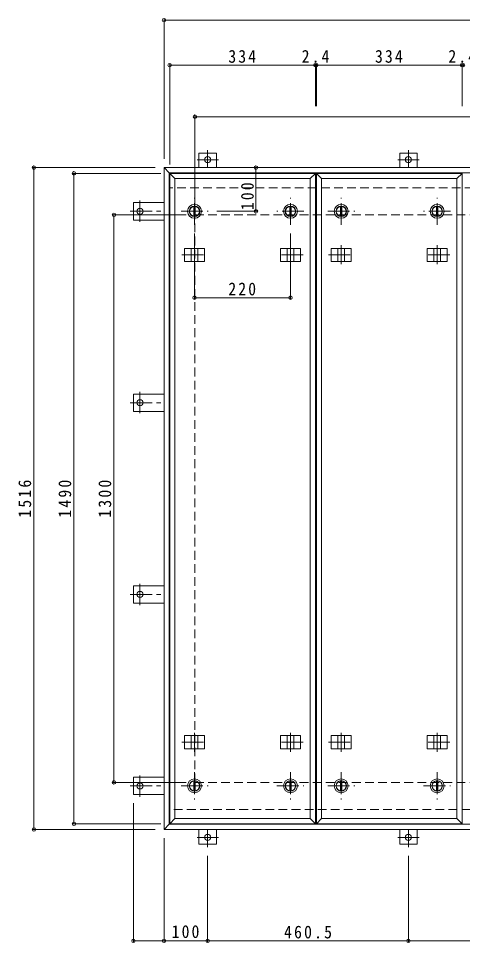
# Model space of a CAD drawing. Units: millimetres at full size, sheet at 1:10. Extents: x -2660 to 2777, y -1962 to 1732.
# Drawn here: x -2660 to -1641, y -483 to 1633 of the extents above; entities that cross this region are included whole.
import ezdxf

# ---------------------------------------------------------------- set-up
doc = ezdxf.new("R2010")
doc.units = ezdxf.units.MM
doc.header["$LTSCALE"] = 10
doc.header["$PDMODE"] = 32
doc.header["$PDSIZE"] = 8
doc.linetypes.add('CHAIN1', pattern=[8, 5, -1, 1, -1])
doc.linetypes.add('DASHED2', pattern=[3, 2, -1])
for name, color, linetype, lineweight in [('0-1_躯体', 2, 'DASHED2', 9), ('0-2_仕上', 3, 'Continuous', 9), ('0-3_建具', 4, 'Continuous', 9), ('0-C', 2, 'Continuous', 9), ('0-E', 3, 'Continuous', 9), ('0-F', 7, 'Continuous', 9)]:
    doc.layers.add(name, color=color, linetype=linetype, lineweight=lineweight)
doc.styles.add('ＭＳ ゴシック', font='')
doc.styles.get('ＭＳ ゴシック').set_extended_font_data('MS Gothic')

msp = doc.modelspace()

# ---------------------------------------------------------------- linework, layer by layer
at = {"layer": '0-1_躯体'}
for p, q in [((-295.89, 1245.44), (-2313.89, 1245.44)), ((-2254.89, 1183.44), (-354.89, 1183.44)), ((-2254.89, -116.56), (-2254.89, 1183.44)), ((-2254.89, -116.56), (-354.89, -116.56)), ((-633.29, -178.56), (-2313.89, -178.56))]:
    msp.add_line(p, q, dxfattribs=at)
at = {"layer": '0-2_仕上'}
for p, q in [((-2300.89, 1266.44), (-2312.89, 1278.44)), ((-2312.89, 1278.44), (-1978.89, 1278.44)), ((-2312.89, -211.56), (-2312.89, 1278.44)), ((-1990.89, 1266.44), (-1978.89, 1278.44)), ((-1978.89, 1278.44), (-1978.89, -211.56)), ((-1964.49, 1266.44), (-1976.49, 1278.44)), ((-1976.49, 1278.44), (-1642.49, 1278.44)), ((-1976.49, -211.56), (-1976.49, 1278.44)), ((-1654.49, 1266.44), (-1642.49, 1278.44)), ((-1642.49, 1278.44), (-1642.49, -211.56)), ((-2300.89, 1266.44), (-1990.89, 1266.44)), ((-2300.89, -199.56), (-2300.89, 1266.44)), ((-1990.89, 1266.44), (-1990.89, -199.56)), ((-1964.49, 1266.44), (-1654.49, 1266.44)), ((-1964.49, -199.56), (-1964.49, 1266.44)), ((-1654.49, 1266.44), (-1654.49, -199.56)), ((-2312.89, -211.56), (-2300.89, -199.56)), ((-1990.89, -199.56), (-2300.89, -199.56)), ((-1976.49, -211.56), (-1964.49, -199.56)), ((-1654.49, -199.56), (-1964.49, -199.56))]:
    msp.add_line(p, q, dxfattribs=at)
for points in [[(-1990.89, -199.56), (-1978.89, -211.56), (-2312.89, -211.56)], [(-1654.49, -199.56), (-1642.49, -211.56), (-1976.49, -211.56)]]:
    msp.add_lwpolyline(points, dxfattribs=at)
at = {"layer": '0-3_建具', "color": 2}
for p, q in [((-2325.89, -224.56), (-2325.89, 1291.44)), ((-2325.89, 1291.44), (-2313.89, 1279.44)), ((-283.89, 1291.44), (-2325.89, 1291.44)), ((-295.89, 1279.44), (-2313.89, 1279.44)), ((-2313.89, -212.56), (-2313.89, 1279.44)), ((-2325.89, -224.56), (-2313.89, -212.56)), ((-283.89, -224.56), (-2325.89, -224.56)), ((-295.89, -212.56), (-2313.89, -212.56))]:
    msp.add_line(p, q, dxfattribs=at)
at = {"layer": '0-3_建具'}
for p, q in [((-2278.98, 1106.44), (-2232.81, 1106.44)), ((-2278.98, 1106.44), (-2278.98, 1076.44)), ((-2263.39, 1106.44), (-2263.39, 1076.44)), ((-2248.39, 1106.44), (-2248.39, 1076.44)), ((-2232.81, 1106.44), (-2232.81, 1076.44)), ((-2012.81, 1106.44), (-2058.98, 1106.44)), ((-2058.98, 1106.44), (-2058.98, 1076.44)), ((-2043.39, 1106.44), (-2043.39, 1076.44)), ((-2028.39, 1106.44), (-2028.39, 1076.44)), ((-2012.81, 1106.44), (-2012.81, 1076.44)), ((-1942.58, 1106.44), (-1896.41, 1106.44)), ((-1942.58, 1106.44), (-1942.58, 1076.44)), ((-1926.99, 1106.44), (-1926.99, 1076.44)), ((-1911.99, 1106.44), (-1911.99, 1076.44)), ((-1896.41, 1106.44), (-1896.41, 1076.44)), ((-1676.41, 1106.44), (-1722.58, 1106.44)), ((-1722.58, 1106.44), (-1722.58, 1076.44)), ((-1706.99, 1106.44), (-1706.99, 1076.44)), ((-1691.99, 1106.44), (-1691.99, 1076.44)), ((-1676.41, 1106.44), (-1676.41, 1076.44)), ((-2278.98, 1076.44), (-2232.81, 1076.44)), ((-2012.81, 1076.44), (-2058.98, 1076.44)), ((-1942.58, 1076.44), (-1896.41, 1076.44)), ((-1676.41, 1076.44), (-1722.58, 1076.44)), ((-2278.98, -9.56), (-2232.81, -9.56)), ((-2278.98, -39.56), (-2278.98, -9.56)), ((-2263.39, -39.56), (-2263.39, -9.56)), ((-2248.39, -39.56), (-2248.39, -9.56)), ((-2232.81, -39.56), (-2232.81, -9.56)), ((-2012.81, -9.56), (-2058.98, -9.56)), ((-2058.98, -39.56), (-2058.98, -9.56)), ((-2043.39, -39.56), (-2043.39, -9.56)), ((-2028.39, -39.56), (-2028.39, -9.56)), ((-2012.81, -39.56), (-2012.81, -9.56)), ((-1942.58, -9.56), (-1896.41, -9.56)), ((-1942.58, -39.56), (-1942.58, -9.56)), ((-1926.99, -39.56), (-1926.99, -9.56)), ((-1911.99, -39.56), (-1911.99, -9.56)), ((-1896.41, -39.56), (-1896.41, -9.56)), ((-1676.41, -9.56), (-1722.58, -9.56)), ((-1722.58, -39.56), (-1722.58, -9.56)), ((-1706.99, -39.56), (-1706.99, -9.56)), ((-1691.99, -39.56), (-1691.99, -9.56)), ((-1676.41, -39.56), (-1676.41, -9.56)), ((-2278.98, -39.56), (-2232.81, -39.56)), ((-2012.81, -39.56), (-2058.98, -39.56)), ((-1942.58, -39.56), (-1896.41, -39.56)), ((-1676.41, -39.56), (-1722.58, -39.56))]:
    msp.add_line(p, q, dxfattribs=at)
at = {"layer": '0-3_建具', "linetype": 'CHAIN1'}
for p, q in [((-2255.89, 1113.56), (-2255.89, 1070.32)), ((-2035.89, 1113.56), (-2035.89, 1070.32)), ((-1919.49, 1113.56), (-1919.49, 1070.32)), ((-1699.49, 1113.56), (-1699.49, 1070.32)), ((-2285.3, 1091.44), (-2226.48, 1091.44)), ((-2006.73, 1091.44), (-2065.3, 1091.44)), ((-1948.9, 1091.44), (-1890.08, 1091.44)), ((-1670.33, 1091.44), (-1728.9, 1091.44)), ((-2255.89, -46.68), (-2255.89, -3.44)), ((-2035.89, -46.68), (-2035.89, -3.44)), ((-1919.49, -46.68), (-1919.49, -3.44)), ((-1699.49, -46.68), (-1699.49, -3.44)), ((-2285.3, -24.56), (-2226.48, -24.56)), ((-2006.73, -24.56), (-2065.3, -24.56)), ((-1948.9, -24.56), (-1890.08, -24.56)), ((-1670.33, -24.56), (-1728.9, -24.56))]:
    msp.add_line(p, q, dxfattribs=at)
at = {"layer": '0-C', "linetype": 'CHAIN1'}
for p, q in [((-2255.89, 1160.44), (-2255.89, 1222.44)), ((-2035.89, 1160.44), (-2035.89, 1222.44)), ((-1919.49, 1160.44), (-1919.49, 1222.44)), ((-1699.49, 1160.44), (-1699.49, 1222.44)), ((-2286.89, 1191.44), (-2224.89, 1191.44)), ((-2005.14, 1191.44), (-2066.89, 1191.44)), ((-1950.49, 1191.44), (-1888.49, 1191.44)), ((-1668.74, 1191.44), (-1730.49, 1191.44)), ((-2255.89, -93.56), (-2255.89, -155.56)), ((-2035.89, -93.56), (-2035.89, -155.56)), ((-1919.49, -93.56), (-1919.49, -155.56)), ((-1699.49, -93.56), (-1699.49, -155.56)), ((-2286.89, -124.56), (-2224.89, -124.56)), ((-2066.89, -124.56), (-2005.14, -124.56)), ((-1950.49, -124.56), (-1888.49, -124.56)), ((-1730.49, -124.56), (-1668.74, -124.56))]:
    msp.add_line(p, q, dxfattribs=at)
at = {"layer": '0-C'}
for p, q in [((-2257.39, 1202.84), (-2257.39, 1180.04)), ((-2254.39, 1202.84), (-2254.39, 1180.04)), ((-2037.39, 1202.84), (-2037.39, 1180.04)), ((-2034.39, 1202.84), (-2034.39, 1180.04)), ((-1920.99, 1202.84), (-1920.99, 1180.04)), ((-1917.99, 1202.84), (-1917.99, 1180.04)), ((-1700.99, 1202.84), (-1700.99, 1180.04)), ((-1697.99, 1202.84), (-1697.99, 1180.04)), ((-2257.39, -135.96), (-2257.39, -113.16)), ((-2254.39, -135.96), (-2254.39, -113.16)), ((-2037.39, -135.96), (-2037.39, -113.16)), ((-2034.39, -135.96), (-2034.39, -113.16)), ((-1920.99, -135.96), (-1920.99, -113.16)), ((-1917.99, -135.96), (-1917.99, -113.16)), ((-1700.99, -135.96), (-1700.99, -113.16)), ((-1697.99, -135.96), (-1697.99, -113.16))]:
    msp.add_line(p, q, dxfattribs=at)
for centre, radius in [((-2255.89, 1191.44), 16), ((-2035.89, 1191.44), 16), ((-1919.49, 1191.44), 16), ((-1699.49, 1191.44), 16), ((-2255.89, 1191.44), 12), ((-2255.89, 1191.44), 11.5), ((-2035.89, 1191.44), 12), ((-2035.89, 1191.44), 11.5), ((-1919.49, 1191.44), 12), ((-1919.49, 1191.44), 11.5), ((-1699.49, 1191.44), 12), ((-1699.49, 1191.44), 11.5), ((-2255.89, -124.56), 16), ((-2255.89, -124.56), 12), ((-2255.89, -124.56), 11.5), ((-2035.89, -124.56), 16), ((-2035.89, -124.56), 12), ((-2035.89, -124.56), 11.5), ((-1919.49, -124.56), 16), ((-1919.49, -124.56), 12), ((-1919.49, -124.56), 11.5), ((-1699.49, -124.56), 16), ((-1699.49, -124.56), 12), ((-1699.49, -124.56), 11.5)]:
    msp.add_circle(centre, radius, dxfattribs=at)
at = {"layer": '0-E'}
for p, q in [((-2205.89, 1324.64), (-2245.89, 1324.64)), ((-2245.89, 1291.44), (-2245.89, 1324.64)), ((-2205.89, 1291.44), (-2205.89, 1324.64)), ((-1785.39, 1291.44), (-1785.39, 1324.64)), ((-1745.39, 1324.64), (-1785.39, 1324.64)), ((-1745.39, 1291.44), (-1745.39, 1324.64)), ((-2396.09, 1211.44), (-2396.09, 1171.44)), ((-2325.89, 1211.44), (-2396.09, 1211.44)), ((-2325.89, 1171.44), (-2396.09, 1171.44)), ((-2325.89, 772.94), (-2396.09, 772.94)), ((-2396.09, 772.94), (-2396.09, 732.94)), ((-2325.89, 732.94), (-2396.09, 732.94)), ((-2396.09, 293.94), (-2396.09, 333.94)), ((-2325.89, 333.94), (-2396.09, 333.94)), ((-2325.89, 293.94), (-2396.09, 293.94)), ((-2325.89, -104.56), (-2396.09, -104.56)), ((-2396.09, -144.56), (-2396.09, -104.56)), ((-2325.89, -144.56), (-2396.09, -144.56)), ((-2245.89, -224.56), (-2245.89, -257.76)), ((-2205.89, -224.56), (-2205.89, -257.76)), ((-1785.39, -224.56), (-1785.39, -257.76)), ((-1745.39, -224.56), (-1745.39, -257.76)), ((-2205.89, -257.76), (-2245.89, -257.76)), ((-1745.39, -257.76), (-1785.39, -257.76))]:
    msp.add_line(p, q, dxfattribs=at)
at = {"layer": '0-E', "linetype": 'CHAIN1'}
for p, q in [((-2225.89, 1331.8), (-2225.89, 1291.64)), ((-1765.39, 1331.8), (-1765.39, 1291.64)), ((-2201.05, 1309.64), (-2249.94, 1309.64)), ((-1740.55, 1309.64), (-1789.44, 1309.64)), ((-2381.09, 1216.28), (-2381.09, 1167.39)), ((-2403.25, 1191.44), (-2325.89, 1191.44)), ((-2381.09, 777.78), (-2381.09, 728.89)), ((-2403.25, 752.94), (-2325.89, 752.94)), ((-2381.09, 289.1), (-2381.09, 337.99)), ((-2403.25, 313.94), (-2325.89, 313.94)), ((-2381.09, -149.4), (-2381.09, -100.51)), ((-2403.25, -124.56), (-2325.89, -124.56)), ((-2225.89, -264.92), (-2225.89, -224.76)), ((-1765.39, -264.92), (-1765.39, -224.76)), ((-2201.05, -242.76), (-2249.94, -242.76)), ((-1740.55, -242.76), (-1789.44, -242.76))]:
    msp.add_line(p, q, dxfattribs=at)
at = {"layer": '0-E'}
for centre in [(-2225.89, 1309.64), (-1765.39, 1309.64), (-2381.09, 1191.44), (-2381.09, 752.94), (-2381.09, 313.94), (-2381.09, -124.56), (-2225.89, -242.76), (-1765.39, -242.76)]:
    msp.add_circle(centre, 7, dxfattribs=at)
at = {"layer": '0-F'}
for p, q in [((-2325.89, 1632.15), (-2325.89, 1311.44)), ((-2325.89, 1629.15), (-283.89, 1629.15)), ((-2312.89, 1529.36), (-2312.89, 1298.44)), ((-2312.89, 1526.36), (-1978.89, 1526.36)), ((-1978.89, 1529.36), (-1978.89, 1432.63)), ((-1978.89, 1526.36), (-1976.49, 1526.36)), ((-1976.49, 1529.36), (-1976.49, 1432.63)), ((-1976.49, 1526.36), (-1642.49, 1526.36)), ((-1642.49, 1529.36), (-1642.49, 1432.63)), ((-1642.49, 1526.36), (-1640.09, 1526.36)), ((-2254.89, 1411.16), (-2254.89, 1203.44)), ((-2254.89, 1408.16), (-354.89, 1408.16)), ((-2627.28, 1291.44), (-2345.89, 1291.44)), ((-2624.28, 1291.44), (-2624.28, -224.56)), ((-2114.98, 1291.44), (-2114.98, 1191.44)), ((-2535.39, 1278.44), (-2332.89, 1278.44)), ((-2532.39, -211.56), (-2532.39, 1278.44)), ((-2111.98, 1191.44), (-2204.89, 1191.44)), ((-2443.7, 1183.44), (-2274.89, 1183.44)), ((-2440.7, -116.56), (-2440.7, 1183.44)), ((-2255.89, 990.61), (-2255.89, 1140.44)), ((-2035.89, 990.61), (-2035.89, 1140.44)), ((-2255.89, 993.61), (-2035.89, 993.61)), ((-2443.7, -116.56), (-2274.89, -116.56)), ((-2396.09, -482.39), (-2396.09, -164.56)), ((-2535.39, -211.56), (-2332.89, -211.56)), ((-2627.28, -224.56), (-2345.89, -224.56)), ((-2325.89, -482.39), (-2325.89, -244.56)), ((-2225.89, -482.39), (-2225.89, -284.92)), ((-1765.39, -482.39), (-1765.39, -284.92)), ((-2396.09, -479.39), (-2325.89, -479.39)), ((-2325.89, -479.39), (-2225.89, -479.39)), ((-2225.89, -479.39), (-1765.39, -479.39)), ((-1765.39, -479.39), (-1304.89, -479.39))]:
    msp.add_line(p, q, dxfattribs=at)
for p in [(-2325.89, 1629.15), (-2312.89, 1526.36), (-1978.89, 1526.36), (-1976.49, 1526.36), (-1642.49, 1526.36), (-1640.09, 1526.36), (-2254.89, 1408.16), (-2624.28, 1291.44), (-2114.98, 1291.44), (-2532.39, 1278.44), (-2440.7, 1183.44), (-2114.98, 1191.44), (-2255.89, 993.61), (-2035.89, 993.61), (-2440.7, -116.56), (-2532.39, -211.56), (-2624.28, -224.56), (-2396.09, -479.39), (-2325.89, -479.39), (-2225.89, -479.39), (-1765.39, -479.39)]:
    msp.add_point(p, dxfattribs=at)

# ---------------------------------------------------------------- texts
at = {"layer": '0-F', "color": 2, "char_height": 29.33, "attachment_point": 7, "style": 'ＭＳ ゴシック'}
for s, insert in [('\\T1.27;\\W0.9;334', (-2178.39, 1531.36)), ('\\T1.27;\\W0.9;2.4', (-2010.19, 1531.36)), ('\\T1.27;\\W0.9;334', (-1841.99, 1531.36)), ('\\T1.27;\\W0.9;2.4', (-1673.79, 1531.36)), ('\\T1.27;\\W0.9;220', (-2178.39, 998.61)), ('\\T1.27;\\W0.9;100', (-2308.39, -473.39)), ('\\T1.28;\\W0.9;460.5', (-2050.64, -474.39))]:
    msp.add_mtext(s, dxfattribs=dict(at, insert=insert))
at = {"layer": '0-F', "color": 2, "char_height": 29.33, "attachment_point": 7, "rotation": 90, "style": 'ＭＳ ゴシック'}
for s, insert in [('\\T1.27;\\W0.9;100', (-2119.77, 1194.22)), ('\\T1.28;\\W0.9;1516', (-2630.28, 489.69)), ('\\T1.28;\\W0.9;1490', (-2538.39, 489.69)), ('\\T1.28;\\W0.9;1300', (-2446.7, 489.69))]:
    msp.add_mtext(s, dxfattribs=dict(at, insert=insert))

doc.saveas('drawing.dxf')
